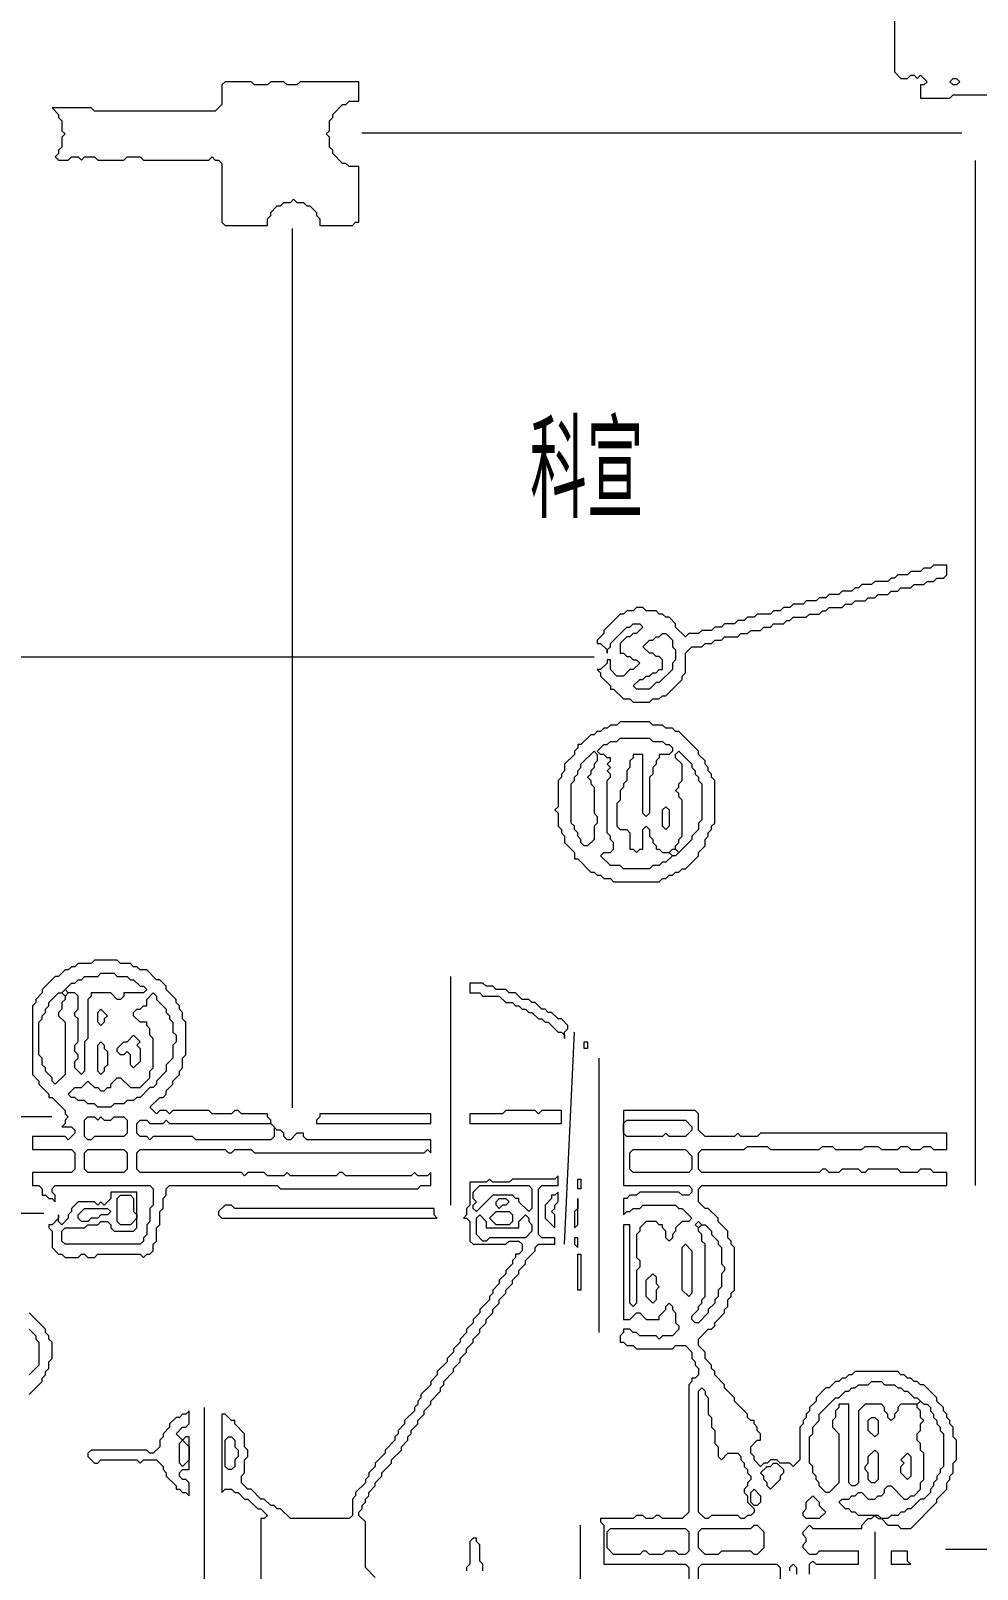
# Model space of a CAD drawing. Header units: millimetres. Extents: x 4 to 412, y 3 to 290.
# Drawn here: x 274.59 to 299.97, y 185.09 to 226.35 of the extents above; entities that cross this region are included whole.
import ezdxf

# ---------------------------------------------------------------- set-up
doc = ezdxf.new("R2010")
doc.units = ezdxf.units.MM
for name, color, linetype, lineweight in [('OCR_TEXT', 6, 'CONTINUOUS', 0), ('TRACE_CURVE', 6, 'CONTINUOUS', 0), ('TRACE_STRAIGHT', 5, 'CONTINUOUS', 0), ('TRACE_TEXT_SYMBOL', 6, 'CONTINUOUS', 0)]:
    doc.layers.add(name, color=color, linetype=linetype, lineweight=lineweight)
doc.styles.add('wqy-unicode', font='wqy-unicode')

msp = doc.modelspace()

# ---------------------------------------------------------------- linework, layer by layer
at = {"layer": 'TRACE_CURVE', "color": 6}
for points in [[(290.484, 197.393), (290.484, 195.378), (292.236, 195.378), (292.323, 195.291), (292.323, 195.203), (292.236, 195.116), (292.06, 195.116), (291.973, 195.203), (290.922, 195.203), (290.834, 195.116), (290.659, 195.116), (290.572, 195.028), (290.484, 195.028), (290.484, 194.59), (290.572, 194.678), (290.659, 194.678), (290.747, 194.765), (290.922, 194.765), (291.009, 194.853), (291.885, 194.853), (291.973, 194.765), (292.06, 194.765), (292.323, 194.503), (292.236, 194.415), (292.06, 194.415), (291.885, 194.24), (291.885, 194.152), (291.798, 194.065), (291.798, 193.977), (291.71, 193.89), (291.622, 193.977), (291.622, 194.152), (291.535, 194.24), (291.535, 194.327), (291.447, 194.327), (291.36, 194.415), (291.097, 194.415), (290.922, 194.24), (290.922, 194.152), (290.834, 194.065), (290.834, 193.452), (290.922, 193.364), (290.922, 193.189), (290.834, 193.101), (290.834, 192.226), (290.747, 192.138), (290.659, 192.226), (290.659, 194.327), (290.484, 194.327), (290.484, 191.788), (290.659, 191.788), (290.834, 191.963), (290.922, 191.963), (291.097, 191.788), (291.447, 191.788), (291.447, 191.875), (291.622, 192.05), (291.622, 192.138), (291.71, 192.226), (291.798, 192.138), (291.798, 192.05), (291.885, 191.963), (291.885, 191.7), (291.973, 191.613)], [(294.425, 196.342), (295.738, 196.342), (295.826, 196.429), (296.089, 196.429), (296.176, 196.342), (296.877, 196.342), (296.965, 196.429), (297.315, 196.429), (297.402, 196.342), (297.84, 196.342), (297.928, 196.429), (298.103, 196.429), (298.191, 196.342), (298.453, 196.342), (298.541, 196.429), (298.716, 196.429), (298.804, 196.342), (299.154, 196.342), (299.154, 196.779), (294.162, 196.779), (294.075, 196.692), (293.637, 196.692), (293.549, 196.779), (293.462, 196.692), (292.673, 196.692), (292.498, 196.867), (292.498, 197.305), (292.411, 197.393), (290.484, 197.393)], [(293.899, 189.073), (293.812, 189.161), (293.812, 189.248), (293.462, 189.598), (293.462, 189.686), (293.199, 189.949), (293.199, 190.036), (292.936, 190.299), (292.936, 190.387), (292.849, 190.474), (292.849, 190.562), (292.673, 190.737), (292.673, 190.912), (292.498, 191.087), (292.498, 191.262), (292.761, 191.525), (292.849, 191.525), (292.936, 191.613), (292.936, 191.7), (293.199, 191.963), (293.199, 192.05), (293.286, 192.138), (293.286, 192.313), (293.374, 192.401), (293.374, 192.488), (293.462, 192.576), (293.462, 193.714), (293.374, 193.802), (293.374, 193.89), (293.286, 193.977), (293.286, 194.152), (293.024, 194.415), (293.024, 194.503), (292.761, 194.765), (292.673, 194.765), (292.498, 194.94), (292.498, 195.291), (292.586, 195.378), (299.154, 195.378), (299.154, 195.729), (298.804, 195.729), (298.716, 195.816), (298.453, 195.816), (298.366, 195.729), (297.928, 195.729), (297.84, 195.816), (297.052, 195.816), (296.965, 195.729), (296.877, 195.729), (296.789, 195.816), (296.351, 195.816), (296.264, 195.729), (296.001, 195.729), (295.914, 195.816), (295.826, 195.816), (295.738, 195.729), (292.586, 195.729), (292.498, 195.816), (292.498, 196.254), (292.586, 196.342), (293.724, 196.342), (293.812, 196.429), (294.337, 196.429), (294.425, 196.342)], [(288.733, 195.641), (288.645, 195.553), (287.506, 195.553), (287.419, 195.466), (286.981, 195.466), (286.893, 195.553), (286.806, 195.466), (286.368, 195.466), (286.368, 194.853), (286.28, 194.765), (286.28, 194.59), (286.193, 194.503), (286.28, 194.503), (286.368, 194.415), (286.368, 193.89), (286.456, 193.802), (287.331, 193.802), (287.419, 193.89), (287.682, 193.89), (287.769, 193.802), (287.769, 193.627), (287.682, 193.539), (287.594, 193.539), (287.594, 193.452), (287.506, 193.364), (287.506, 193.277), (287.331, 193.101), (287.331, 193.014), (287.156, 192.839), (287.156, 192.751), (286.981, 192.576), (286.981, 192.488), (286.893, 192.401), (286.893, 192.313), (286.631, 192.05), (286.631, 191.963), (286.456, 191.788), (286.456, 191.7), (286.28, 191.525), (286.28, 191.437), (286.105, 191.262), (286.105, 191.175), (285.93, 191), (285.93, 190.912), (285.755, 190.737), (285.755, 190.649), (285.492, 190.387), (285.492, 190.299), (285.317, 190.124), (285.317, 190.036), (285.054, 189.774), (285.054, 189.686), (284.967, 189.598), (284.967, 189.511), (284.879, 189.423), (284.879, 189.336), (284.617, 189.073), (284.617, 188.985), (284.441, 188.81), (284.441, 188.723), (284.354, 188.635), (284.354, 188.548), (284.091, 188.285), (284.091, 188.197)], [(284.967, 188.985), (284.967, 189.073), (285.142, 189.248), (285.142, 189.336), (285.317, 189.511), (285.317, 189.598), (285.58, 189.861), (285.58, 189.949), (285.667, 190.036), (285.667, 190.124), (285.93, 190.387), (285.93, 190.474), (286.105, 190.649), (286.105, 190.737), (286.28, 190.912), (286.28, 191), (286.456, 191.175), (286.456, 191.262), (286.631, 191.437), (286.631, 191.525), (286.806, 191.7), (286.806, 191.788), (286.981, 191.963), (286.981, 192.05), (287.156, 192.226), (287.156, 192.313), (287.331, 192.488), (287.331, 192.576), (287.506, 192.751), (287.506, 192.839), (287.682, 193.014), (287.682, 193.101), (287.857, 193.277), (287.857, 193.364), (288.12, 193.627), (288.12, 193.714), (288.207, 193.802), (288.645, 193.802), (288.645, 193.977), (288.295, 193.977), (288.207, 194.065), (288.207, 195.291), (288.295, 195.378), (288.733, 195.378), (288.733, 195.641)], [(291.973, 191.613), (291.973, 191.525), (291.798, 191.35), (291.535, 191.35), (291.447, 191.262), (291.36, 191.35), (290.922, 191.35), (290.834, 191.437), (290.747, 191.437), (290.659, 191.525), (290.484, 191.525), (290.484, 191.437), (290.396, 191.35), (290.396, 191.175), (290.484, 191.175), (290.572, 191.087), (290.747, 191.087), (290.834, 191), (291.798, 191), (291.885, 191.087), (292.148, 191.087), (292.323, 190.912), (292.323, 190.737), (292.411, 190.649), (292.411, 190.562), (292.498, 190.474), (292.498, 190.299), (292.411, 190.211), (292.323, 190.211), (292.323, 190.124), (292.236, 190.036), (292.236, 186.621), (292.06, 186.446), (291.535, 186.446), (291.447, 186.533), (291.36, 186.533), (291.272, 186.446), (291.097, 186.446), (291.009, 186.533), (290.834, 186.533), (290.747, 186.446), (289.871, 186.446), (289.871, 186.358), (289.959, 186.271), (289.959, 185.22), (292.148, 185.22), (292.236, 185.132), (292.236, 184.782)], [(299.241, 187.497), (299.241, 187.584), (299.329, 187.672), (299.329, 187.934), (299.417, 188.022), (299.417, 188.548), (299.329, 188.635), (299.329, 188.898), (299.241, 188.985), (299.241, 189.073), (299.154, 189.161), (299.154, 189.248), (299.066, 189.336), (299.066, 189.423), (298.891, 189.598), (298.891, 189.686), (298.541, 190.036), (298.453, 190.036), (298.366, 190.124), (298.278, 190.124), (298.191, 190.211), (298.103, 190.211), (298.015, 190.299), (297.928, 190.299), (297.84, 190.387), (296.702, 190.387), (296.614, 190.299), (296.527, 190.299), (296.439, 190.211), (296.351, 190.211), (296.264, 190.124), (296.176, 190.124), (296.001, 189.949), (295.914, 189.949), (295.651, 189.686), (295.651, 189.598), (295.476, 189.423), (295.476, 189.336), (295.388, 189.248), (295.388, 189.161), (295.301, 189.073), (295.301, 188.985), (295.213, 188.898), (295.213, 188.022), (295.038, 187.847), (294.95, 187.934), (294.688, 187.934), (294.6, 188.022), (294.425, 188.022), (294.337, 187.934), (294.25, 187.934), (294.162, 187.847), (293.987, 188.022), (293.987, 188.11), (293.899, 188.197), (293.899, 188.372), (294.075, 188.548), (294.162, 188.548), (294.162, 188.723), (294.075, 188.81), (294.075, 188.898), (293.987, 188.985), (293.987, 189.073), (293.899, 189.073)], [(298.366, 189.511), (298.453, 189.598), (298.541, 189.511), (298.628, 189.511), (298.716, 189.423), (298.716, 189.336), (298.804, 189.248), (298.804, 189.161), (298.891, 189.073), (298.891, 188.985), (298.979, 188.898), (298.979, 188.81), (299.066, 188.723), (299.066, 187.847), (298.979, 187.759), (298.979, 187.672), (298.891, 187.584), (298.891, 187.497), (298.804, 187.409), (298.804, 187.321), (298.716, 187.234), (298.716, 187.146), (298.541, 186.971), (298.453, 186.971), (298.191, 186.708), (298.103, 186.708), (298.015, 186.621), (297.928, 186.621), (297.84, 186.533), (297.665, 186.533), (297.578, 186.446), (297.402, 186.446), (297.315, 186.533), (296.789, 186.533), (296.702, 186.621), (296.614, 186.621), (296.527, 186.708), (296.439, 186.708), (296.264, 186.884), (296.351, 186.971), (296.527, 186.971), (296.614, 187.059), (296.702, 187.059), (296.789, 187.146), (296.877, 187.146), (297.052, 186.971), (297.227, 186.971), (297.315, 187.059), (297.402, 187.059), (297.49, 187.146), (297.49, 187.234), (297.578, 187.321), (297.665, 187.321), (298.015, 186.971), (298.103, 186.971), (298.191, 187.059), (298.278, 187.059), (298.453, 187.234), (298.453, 187.409), (298.541, 187.497), (298.541, 188.197), (298.453, 188.285), (298.453, 188.46), (298.366, 188.548)], [(298.366, 188.548), (298.366, 188.723), (298.453, 188.81), (298.453, 188.985), (298.541, 189.073), (298.453, 189.161), (298.453, 189.336), (298.366, 189.423), (298.366, 189.511)], [(284.091, 188.197), (283.828, 187.934), (283.828, 187.847), (283.653, 187.672), (283.653, 187.584), (283.566, 187.497), (283.566, 187.409), (283.303, 187.146), (283.303, 187.059), (283.215, 186.971), (283.215, 186.533), (283.128, 186.446), (281.551, 186.446), (281.289, 186.708), (281.201, 186.708), (281.114, 186.796), (281.026, 186.796), (280.851, 186.971), (280.763, 186.971), (280.501, 187.234), (280.413, 187.234), (280.238, 187.409), (280.238, 187.584), (280.325, 187.672), (280.325, 188.022), (280.413, 188.11), (280.413, 188.285), (280.325, 188.372), (280.325, 188.723), (280.063, 188.985), (280.063, 189.073), (279.975, 189.073), (279.8, 189.248), (279.712, 189.248), (279.712, 187.146), (279.8, 187.234), (279.975, 187.234), (280.063, 187.146), (280.15, 187.146), (280.325, 186.971), (280.413, 186.971), (280.676, 186.708), (280.763, 186.708), (280.938, 186.533), (280.851, 186.446), (280.763, 186.446), (280.763, 177.426)], [(283.828, 184.869), (283.566, 185.132), (283.566, 186.358), (283.39, 186.533), (283.39, 186.621), (283.478, 186.708), (283.478, 186.796), (283.566, 186.884), (283.566, 186.971), (283.653, 187.059), (283.653, 187.146), (283.828, 187.321), (283.828, 187.409), (284.004, 187.584), (284.004, 187.672), (284.266, 187.934), (284.266, 188.022), (284.529, 188.285), (284.529, 188.372), (284.704, 188.548), (284.704, 188.635), (284.792, 188.723), (284.792, 188.81), (284.967, 188.985)], [(295.476, 184.957), (295.476, 185.22), (295.563, 185.307), (295.651, 185.22), (296.789, 185.22), (296.789, 185.57), (295.738, 185.57), (295.651, 185.482), (295.476, 185.482), (295.301, 185.658), (295.301, 185.745), (295.388, 185.833), (295.388, 185.92), (295.301, 186.008), (295.301, 186.095), (295.476, 186.271), (295.563, 186.183), (296.877, 186.183), (296.877, 186.271), (297.052, 186.446), (297.14, 186.446), (297.227, 186.533), (297.315, 186.446), (297.402, 186.446), (297.578, 186.271), (297.84, 186.271), (297.928, 186.183), (298.191, 186.183), (298.891, 186.884), (298.891, 186.971), (299.154, 187.234), (299.154, 187.409), (299.241, 187.497)], [(286.718, 185.045), (286.718, 185.22), (286.631, 185.307), (286.631, 185.745), (286.543, 185.833), (286.543, 185.92), (286.456, 185.92), (286.368, 185.833), (286.368, 185.22), (286.28, 185.132), (286.28, 185.045)], [(292.498, 184.782), (292.498, 185.132), (292.586, 185.22), (294.6, 185.22), (294.688, 185.132), (294.688, 184.694)], [(294.95, 185.045), (294.95, 185.132), (295.038, 185.22), (295.125, 185.132), (295.125, 184.957)]]:
    msp.add_lwpolyline(points, dxfattribs=at)
for points in [[(290.484, 197.042), (290.572, 197.13), (292.148, 197.13), (292.323, 196.955), (292.323, 196.867), (292.148, 196.692), (291.71, 196.692), (291.622, 196.779), (291.535, 196.692), (290.572, 196.692), (290.484, 196.779)], [(290.659, 196.254), (290.747, 196.342), (292.148, 196.342), (292.323, 196.166), (292.323, 195.816), (292.236, 195.729), (290.747, 195.729), (290.659, 195.816)], [(286.631, 195.378), (287.944, 195.378), (288.032, 195.291), (288.032, 194.765), (287.944, 194.678), (287.682, 194.94), (287.682, 195.028), (287.594, 195.028), (287.506, 195.116), (286.981, 195.116), (286.543, 194.678), (286.456, 194.765), (286.456, 194.853), (286.543, 194.94), (286.456, 195.028), (286.456, 195.203)], [(287.069, 194.94), (287.156, 195.028), (287.331, 195.028), (287.419, 194.94), (287.331, 194.853), (287.244, 194.853), (287.156, 194.765), (287.069, 194.853)], [(286.543, 194.503), (286.631, 194.59), (286.806, 194.415), (286.806, 194.24), (287.682, 194.24), (287.682, 194.415), (287.857, 194.59), (287.944, 194.503), (287.944, 194.415), (288.032, 194.327), (288.032, 194.152), (287.857, 193.977), (286.893, 193.977), (286.806, 193.89), (286.718, 193.89), (286.543, 194.065)], [(287.069, 194.678), (287.419, 194.678), (287.506, 194.59), (287.506, 194.415), (287.419, 194.327), (287.069, 194.327), (286.893, 194.503)], [(292.498, 194.24), (292.586, 194.327), (292.673, 194.327), (292.849, 194.152), (292.849, 194.065), (293.024, 193.89), (293.024, 193.802), (293.111, 193.714), (293.111, 193.277), (293.199, 193.189), (293.199, 193.101), (293.111, 193.014), (293.111, 192.664), (293.024, 192.576), (293.024, 192.401), (292.936, 192.313), (292.936, 192.226), (292.761, 192.05), (292.761, 191.963), (292.498, 191.7), (292.411, 191.7), (292.323, 191.788), (292.323, 191.875), (292.498, 192.05), (292.498, 192.138), (292.586, 192.226), (292.586, 192.313), (292.673, 192.401), (292.673, 193.802), (292.586, 193.89), (292.586, 194.065), (292.498, 194.152)], [(292.411, 194.327), (292.498, 194.415), (292.586, 194.327), (292.498, 194.24)], [(292.06, 193.714), (292.148, 193.802), (292.323, 193.627), (292.323, 192.488), (292.236, 192.401), (292.06, 192.576)], [(291.272, 193.014), (291.36, 192.926), (291.36, 192.751), (291.447, 192.664), (291.36, 192.576), (291.36, 192.313), (291.272, 192.226), (291.097, 192.401), (291.097, 192.839)], [(292.498, 189.861), (292.586, 189.949), (292.673, 189.861), (292.673, 189.774), (292.761, 189.686), (292.761, 189.248), (292.849, 189.161), (292.849, 188.898), (292.936, 188.81), (292.936, 188.46), (293.024, 188.372), (293.024, 188.11), (293.111, 188.022), (293.286, 188.197), (293.549, 188.197), (293.637, 188.11), (293.637, 188.022), (293.724, 187.934), (293.724, 187.847), (293.812, 187.759), (293.812, 187.672), (293.899, 187.584), (293.899, 187.497), (293.812, 187.409), (293.812, 187.321), (293.724, 187.234), (293.724, 187.146), (293.812, 187.059), (293.812, 186.884), (293.987, 186.708), (293.987, 186.621), (293.899, 186.533), (293.812, 186.533), (293.724, 186.446), (293.637, 186.446), (293.549, 186.533), (292.849, 186.533), (292.761, 186.446), (292.673, 186.446), (292.498, 186.621)], [(297.052, 190.036), (297.14, 190.124), (297.402, 190.124), (297.49, 190.036), (297.753, 190.036), (297.84, 189.949), (297.928, 189.949), (298.015, 189.861), (298.103, 189.861), (298.278, 189.686), (298.366, 189.686), (298.453, 189.598), (298.366, 189.511), (297.928, 189.511), (297.84, 189.423), (297.84, 189.336), (297.753, 189.248), (297.753, 189.161), (297.665, 189.073), (297.578, 189.161), (297.578, 189.248), (297.49, 189.336), (297.49, 189.423), (297.402, 189.511), (296.965, 189.511), (296.789, 189.336), (296.789, 187.409), (296.702, 187.321), (296.614, 187.321), (296.527, 187.409), (296.527, 189.511), (296.264, 189.511), (296.264, 189.423), (296.176, 189.336), (296.176, 189.161), (296.089, 189.073), (296.089, 188.898), (296.264, 188.723), (296.264, 187.409), (296.001, 187.146), (295.914, 187.146), (295.738, 187.321), (295.738, 187.409), (295.651, 187.497), (295.651, 187.584), (295.563, 187.672), (295.563, 187.847), (295.476, 187.934), (295.476, 188.635), (295.563, 188.723), (295.563, 188.898), (295.738, 189.073), (295.738, 189.248), (296.176, 189.686), (296.264, 189.686), (296.439, 189.861), (296.527, 189.861), (296.614, 189.949), (296.702, 189.949), (296.789, 190.036)], [(297.052, 189.073), (297.14, 189.161), (297.227, 189.161), (297.315, 189.073), (297.315, 188.723), (297.227, 188.635), (297.052, 188.81)], [(279.8, 188.548), (279.888, 188.635), (279.975, 188.635), (280.063, 188.548), (280.063, 188.372), (280.15, 188.285), (280.15, 188.11), (280.063, 188.022), (280.063, 187.847), (279.975, 187.759), (279.888, 187.759), (279.8, 187.847)], [(297.227, 188.285), (297.315, 188.197), (297.315, 187.497), (297.227, 187.409), (297.14, 187.409), (297.052, 187.497), (297.052, 187.672), (296.965, 187.759), (296.965, 187.847), (297.052, 187.934), (297.052, 188.11)], [(298.103, 188.197), (298.191, 188.11), (298.191, 187.584), (298.103, 187.497), (297.928, 187.672), (297.928, 187.847), (298.015, 187.934), (297.928, 188.022)], [(294.425, 187.847), (294.512, 187.934), (294.6, 187.934), (294.775, 187.759), (294.775, 187.672), (294.688, 187.584), (294.688, 187.497), (294.425, 187.234), (294.337, 187.321), (294.337, 187.409), (294.25, 187.497), (294.25, 187.584), (294.162, 187.672), (294.337, 187.847)], [(293.899, 187.146), (293.987, 187.234), (294.162, 187.059), (294.162, 186.884), (294.075, 186.796), (293.987, 186.796), (293.899, 186.884)], [(295.563, 187.059), (295.738, 186.884), (295.738, 186.796), (295.914, 186.621), (295.738, 186.446), (295.388, 186.446), (295.301, 186.533), (295.301, 186.621), (295.388, 186.708), (295.388, 186.884)], [(290.046, 186.095), (290.134, 186.183), (292.148, 186.183), (292.236, 186.095), (292.236, 185.57), (292.148, 185.482), (291.973, 185.482), (291.885, 185.57), (291.622, 185.57), (291.535, 185.482), (291.185, 185.482), (291.097, 185.57), (291.009, 185.57), (290.922, 185.482), (290.221, 185.482), (290.046, 185.658)], [(293.899, 186.183), (293.987, 186.271), (294.075, 186.271), (294.25, 186.095), (294.25, 185.658), (294.075, 185.482), (293.987, 185.482), (293.899, 185.57), (293.111, 185.57), (293.024, 185.482), (292.673, 185.482), (292.498, 185.658), (292.498, 186.095), (292.586, 186.183)]]:
    msp.add_lwpolyline(points, close=True, dxfattribs=at)
at = {"layer": 'TRACE_STRAIGHT', "color": 5}
for p, q in [((283.471, 223.611), (299.559, 223.611)), ((299.917, 222.864), (299.917, 195.378)), ((281.598, 221.044), (281.598, 197.463)), ((273.396, 209.554), (289.696, 209.554)), ((285.843, 200.983), (285.843, 194.853)), ((288.908, 193.802), (289.17, 199.494)), ((289.827, 198.794), (289.827, 191.437)), ((264.648, 197.228), (275.157, 197.228)), ((256.756, 194.641), (274.94, 194.641)), ((279.236, 189.423), (279.236, 168.017)), ((289.324, 186.271), (289.324, 177.776)), ((297.227, 186.095), (297.227, 181.104)), ((299.12, 185.625), (314.227, 185.625))]:
    msp.add_line(p, q, dxfattribs=at)
at = {"layer": 'TRACE_TEXT_SYMBOL', "color": 6}
for points in [[(297.753, 227.343), (297.753, 225.241), (297.928, 225.066), (298.103, 225.066), (298.191, 225.154), (298.278, 225.154), (298.366, 225.066), (298.453, 225.154), (298.628, 224.978), (298.541, 224.891), (298.453, 224.891), (298.453, 224.541), (299.241, 224.541), (299.329, 224.628), (300.555, 224.628)], [(279.8, 224.978), (279.712, 224.891), (279.712, 224.365), (279.537, 224.19), (276.297, 224.19), (276.209, 224.278), (275.159, 224.278), (275.334, 224.103), (275.334, 224.015), (275.421, 223.928), (275.421, 223.665), (275.509, 223.577), (275.421, 223.49), (275.421, 223.227), (275.334, 223.139), (275.334, 223.052), (275.246, 222.964), (275.334, 222.877), (275.596, 222.877), (275.684, 222.964), (275.859, 222.964), (275.947, 222.877), (276.034, 222.964), (276.297, 222.964), (276.385, 222.877), (277.085, 222.877), (277.173, 222.964), (277.523, 222.964), (277.611, 222.877), (279.362, 222.877), (279.45, 222.964), (279.537, 222.877), (279.625, 222.877), (279.712, 222.789), (279.712, 221.213), (279.8, 221.125), (280.938, 221.125), (280.938, 221.3), (281.026, 221.388), (281.026, 221.475), (281.201, 221.651), (281.289, 221.651), (281.376, 221.738), (281.551, 221.738), (281.639, 221.826), (281.727, 221.738), (281.902, 221.738), (281.989, 221.651), (282.077, 221.651), (282.252, 221.475), (282.252, 221.388), (282.34, 221.3), (282.34, 221.125), (283.215, 221.125), (283.303, 221.213), (283.39, 221.213), (283.39, 222.701), (283.128, 222.701), (283.04, 222.789), (282.953, 222.789), (282.69, 223.052), (282.69, 223.139), (282.602, 223.227), (282.602, 223.49)], [(282.602, 223.49), (282.515, 223.577), (282.602, 223.665), (282.602, 223.928), (282.69, 224.015), (282.69, 224.103), (282.953, 224.365), (283.04, 224.365), (283.128, 224.453), (283.39, 224.453), (283.39, 224.978), (281.814, 224.978), (281.727, 224.891), (281.464, 224.891), (281.376, 224.978), (281.026, 224.978), (280.938, 224.891), (280.588, 224.891), (280.501, 224.978), (279.8, 224.978)], [(298.804, 212.017), (298.716, 211.93), (298.541, 211.93), (298.453, 211.842), (298.191, 211.842), (298.103, 211.755), (297.84, 211.755), (297.753, 211.667), (297.665, 211.667), (297.578, 211.58), (297.227, 211.58), (297.14, 211.492), (296.877, 211.492), (296.789, 211.404), (296.702, 211.404), (296.614, 211.317), (296.351, 211.317), (296.264, 211.229), (296.001, 211.229), (295.914, 211.142), (295.738, 211.142), (295.651, 211.054), (295.388, 211.054), (295.301, 210.967), (295.038, 210.967), (294.95, 210.879), (294.775, 210.879), (294.688, 210.791), (294.512, 210.791), (294.425, 210.704), (294.075, 210.704), (293.987, 210.616), (293.812, 210.616), (293.724, 210.529), (293.549, 210.529), (293.462, 210.441), (293.199, 210.441), (293.111, 210.354), (292.936, 210.354), (292.849, 210.266), (292.586, 210.266), (292.498, 210.178), (292.236, 210.178), (292.148, 210.091), (291.885, 210.354), (291.885, 210.441), (291.71, 210.616), (291.622, 210.616), (291.535, 210.704), (291.447, 210.704), (291.36, 210.791), (291.097, 210.791), (291.009, 210.879), (290.834, 210.879), (290.747, 210.791), (290.572, 210.791), (290.484, 210.704), (290.396, 210.704), (289.959, 210.266), (289.959, 210.178), (289.783, 210.003), (289.783, 209.916), (289.871, 209.916), (290.046, 209.74)], [(294.512, 210.441), (294.775, 210.441), (294.863, 210.529), (294.95, 210.529), (295.038, 210.616), (295.388, 210.616), (295.476, 210.704), (295.738, 210.704), (295.826, 210.791), (295.914, 210.791), (296.001, 210.879), (296.351, 210.879), (296.439, 210.967), (296.614, 210.967), (296.702, 211.054), (296.965, 211.054), (297.052, 211.142), (297.227, 211.142), (297.315, 211.229), (297.578, 211.229), (297.665, 211.317), (297.84, 211.317), (297.928, 211.404), (298.191, 211.404), (298.278, 211.492), (298.541, 211.492), (298.628, 211.58), (298.804, 211.58), (298.891, 211.667), (299.066, 211.667), (299.154, 211.755), (299.154, 212.017), (298.804, 212.017)], [(290.046, 209.74), (290.046, 209.653), (290.046, 209.74), (290.134, 209.828), (290.134, 209.916), (290.572, 210.354), (290.659, 210.354), (290.747, 210.441), (290.922, 210.441), (291.009, 210.354), (290.834, 210.178), (290.747, 210.178), (290.659, 210.091), (290.572, 210.091), (290.396, 209.916), (290.396, 209.653), (290.484, 209.653), (290.572, 209.565), (290.659, 209.565), (290.747, 209.478), (290.834, 209.478), (290.922, 209.39), (290.747, 209.215), (290.659, 209.215), (290.484, 209.04), (290.309, 209.04), (290.134, 209.215), (290.134, 209.478), (290.046, 209.478), (290.046, 209.39), (289.871, 209.215), (289.783, 209.215), (289.871, 209.127), (289.871, 209.04), (290.134, 208.777), (290.134, 208.69), (290.221, 208.69), (290.484, 208.427), (290.659, 208.427), (290.747, 208.339), (291.185, 208.339), (291.272, 208.427), (291.447, 208.427), (291.535, 208.514), (291.622, 208.514), (292.06, 208.952), (292.06, 209.04), (292.148, 209.127), (292.148, 209.653), (292.323, 209.828), (292.586, 209.828), (292.673, 209.916), (292.849, 209.916), (292.936, 210.003), (293.111, 210.003), (293.199, 210.091), (293.549, 210.091), (293.637, 210.178), (293.812, 210.178), (293.899, 210.266), (294.162, 210.266), (294.25, 210.354), (294.425, 210.354), (294.512, 210.441)], [(290.396, 207.814), (290.309, 207.726), (290.134, 207.726), (290.046, 207.639), (289.959, 207.639), (289.871, 207.551), (289.783, 207.551), (289.696, 207.464), (289.608, 207.464), (289.346, 207.201), (289.258, 207.201), (289.258, 207.113), (289.17, 207.026), (289.17, 206.938), (288.908, 206.675), (288.908, 206.5), (288.82, 206.413), (288.82, 206.325), (288.733, 206.238), (288.733, 205.537), (288.645, 205.449), (288.733, 205.362), (288.733, 205.011), (288.82, 204.924), (288.82, 204.836), (288.908, 204.749), (288.908, 204.574), (289.17, 204.311), (289.17, 204.136), (289.258, 204.136), (289.608, 203.785), (289.696, 203.785), (289.783, 203.698), (289.871, 203.698), (289.959, 203.61), (290.134, 203.61), (290.221, 203.523), (291.447, 203.523), (291.535, 203.61), (291.622, 203.61), (291.71, 203.698), (291.798, 203.698), (291.885, 203.785), (291.973, 203.785), (292.06, 203.873), (292.148, 203.873), (292.498, 204.223), (292.498, 204.311), (292.673, 204.486), (292.673, 204.661), (292.761, 204.749), (292.761, 204.836), (292.849, 204.924), (292.849, 205.011), (292.936, 205.099), (292.936, 206.238), (292.849, 206.325), (292.849, 206.413), (292.761, 206.5), (292.761, 206.588), (292.673, 206.675), (292.673, 206.763), (292.498, 206.938), (292.498, 207.026)], [(292.498, 207.026), (291.973, 207.551), (291.885, 207.551), (291.798, 207.639), (291.622, 207.639), (291.535, 207.726), (291.272, 207.726), (291.185, 207.814), (290.396, 207.814)], [(290.134, 204.311), (290.221, 204.398), (290.221, 204.574), (290.134, 204.661), (290.134, 204.749), (290.046, 204.836), (290.046, 206.238), (290.134, 206.325), (290.134, 206.413), (290.046, 206.5), (290.134, 206.588), (290.046, 206.675), (290.134, 206.763), (290.134, 206.851), (290.046, 206.851), (289.959, 206.938), (289.871, 206.938), (289.783, 207.026), (289.959, 207.201), (290.046, 207.201), (290.134, 207.288), (290.309, 207.288)], [(290.309, 207.288), (290.396, 207.376), (291.185, 207.376), (291.272, 207.288), (291.535, 207.288), (291.622, 207.201), (291.71, 207.201), (291.798, 207.113), (291.798, 207.026), (291.71, 206.938), (291.447, 206.938), (291.447, 206.851), (291.36, 206.763), (291.36, 206.675), (291.272, 206.588), (291.272, 206.413), (291.185, 206.325), (291.185, 205.362), (291.097, 205.274), (291.009, 205.362), (291.009, 206.938), (290.747, 206.938), (290.747, 206.851), (290.659, 206.763), (290.659, 206.588), (290.572, 206.5), (290.572, 206.238), (290.484, 206.15), (290.484, 206.062), (290.396, 205.975), (290.396, 205.712), (290.309, 205.624), (290.309, 205.011), (290.396, 204.924), (290.572, 204.924), (290.659, 204.836), (290.659, 204.398), (290.747, 204.398), (290.834, 204.311), (290.922, 204.398), (291.009, 204.398), (291.009, 204.924), (291.097, 205.011), (291.185, 204.924), (291.185, 204.749), (291.272, 204.661), (291.272, 204.574), (291.36, 204.486), (291.36, 204.398), (291.447, 204.398), (291.535, 204.311), (291.71, 204.311), (291.798, 204.223), (291.622, 204.048), (291.535, 204.048), (291.447, 203.961), (291.272, 203.961), (291.185, 203.873), (290.484, 203.873), (290.396, 203.961), (290.134, 203.961), (289.871, 204.223), (289.959, 204.311), (290.134, 204.311)], [(276.297, 201.421), (276.209, 201.333), (275.859, 201.333), (275.772, 201.246), (275.684, 201.246), (275.596, 201.158), (275.509, 201.158), (275.334, 200.983), (275.246, 200.983), (274.896, 200.633), (274.896, 200.545), (274.721, 200.37), (274.721, 200.282), (274.633, 200.195), (274.633, 198.356), (274.808, 198.181), (274.808, 198.093), (275.071, 197.83), (275.071, 197.743), (275.159, 197.743), (275.509, 197.393), (275.509, 197.305), (275.596, 197.217), (275.509, 197.13), (275.509, 197.042), (275.421, 196.955), (275.684, 196.955), (275.772, 196.867), (275.772, 196.779), (275.596, 196.604), (275.509, 196.692), (274.633, 196.692), (274.633, 196.342), (275.684, 196.342), (275.772, 196.254), (275.772, 195.816), (275.684, 195.729), (274.633, 195.729), (274.633, 195.378), (274.808, 195.378), (274.896, 195.291), (274.896, 195.116), (274.983, 195.116), (275.071, 195.028), (275.159, 195.028), (275.246, 194.94), (275.246, 195.116), (275.159, 195.203), (275.159, 195.291), (275.246, 195.378), (277.786, 195.378), (277.873, 195.291), (277.873, 194.853), (277.786, 194.765), (277.786, 194.415), (277.698, 194.327), (277.698, 194.065), (277.611, 193.977), (277.611, 193.89), (277.523, 193.802), (275.509, 193.802), (275.421, 193.89), (275.421, 194.152), (275.509, 194.24)], [(278.661, 198.531), (278.661, 198.794), (278.749, 198.881), (278.749, 199.757), (278.661, 199.845), (278.661, 200.02), (278.574, 200.107), (278.574, 200.195), (278.486, 200.282), (278.486, 200.37), (278.224, 200.633), (278.224, 200.72), (278.048, 200.895), (277.961, 200.895), (277.698, 201.158), (277.523, 201.158), (277.435, 201.246), (277.348, 201.246), (277.26, 201.333), (276.998, 201.333), (276.91, 201.421), (276.297, 201.421)], [(284.967, 195.641), (284.879, 195.729), (284.792, 195.641), (283.04, 195.641), (282.953, 195.729), (282.865, 195.729), (282.777, 195.641), (281.551, 195.641), (281.464, 195.729), (281.376, 195.641), (280.938, 195.641), (280.851, 195.729), (280.413, 195.729), (280.325, 195.641), (280.238, 195.729), (277.523, 195.729), (277.435, 195.816), (277.435, 196.254), (277.523, 196.342), (279.8, 196.342), (279.888, 196.254), (279.975, 196.254), (280.063, 196.342), (280.501, 196.342), (280.588, 196.254), (285.142, 196.254), (285.23, 196.342), (285.317, 196.254), (285.317, 196.604), (281.989, 196.604), (281.902, 196.692), (281.902, 196.779), (281.727, 196.779), (281.551, 196.604), (281.464, 196.604), (281.376, 196.692), (281.376, 196.779), (281.289, 196.867), (281.201, 196.867), (281.026, 197.042), (281.026, 197.13), (280.938, 197.217), (280.938, 197.305), (280.238, 197.305), (280.15, 197.393), (280.063, 197.393), (279.975, 197.305), (279.45, 197.305), (279.362, 197.393), (278.399, 197.393), (278.311, 197.305), (278.224, 197.393), (278.048, 197.393), (277.961, 197.305), (277.786, 197.48), (278.048, 197.743), (278.136, 197.743), (278.224, 197.83), (278.224, 197.918), (278.399, 198.093), (278.399, 198.181), (278.574, 198.356), (278.574, 198.443), (278.661, 198.531)], [(275.509, 194.24), (276.034, 194.24), (276.122, 194.327), (276.385, 194.327), (276.472, 194.415), (276.647, 194.415), (276.735, 194.327), (276.735, 194.24), (276.822, 194.152), (277.348, 194.152), (277.435, 194.24), (277.435, 195.203), (276.735, 195.203), (276.735, 195.028), (276.56, 194.853), (276.472, 194.94), (276.385, 194.853), (276.297, 194.94), (275.859, 194.94), (275.684, 194.765), (275.684, 194.678), (275.596, 194.59), (275.596, 194.503), (275.421, 194.327), (275.334, 194.415), (275.334, 194.59), (275.334, 194.503), (275.159, 194.327), (275.071, 194.327), (275.071, 194.24), (275.159, 194.152), (275.159, 193.714), (275.334, 193.539), (275.421, 193.539), (275.509, 193.452), (275.859, 193.452), (275.947, 193.539), (276.034, 193.539), (276.122, 193.452), (276.297, 193.452), (276.385, 193.539), (277.523, 193.539), (277.611, 193.452), (277.698, 193.539), (277.786, 193.539), (277.873, 193.627), (277.873, 193.802), (277.961, 193.89), (277.961, 194.24), (278.048, 194.327), (278.048, 194.678), (278.136, 194.765), (278.136, 195.028), (278.224, 195.116), (278.224, 195.291), (278.311, 195.378), (281.201, 195.378), (281.289, 195.291), (284.967, 195.291), (285.054, 195.378), (285.317, 195.378), (285.317, 195.729), (285.23, 195.641), (284.967, 195.641)], [(274.545, 189.774), (274.896, 190.124), (274.896, 190.211), (274.983, 190.299), (274.983, 190.387), (275.071, 190.474), (275.071, 190.649), (275.159, 190.737), (275.159, 191.175), (275.071, 191.262), (275.071, 191.35), (274.983, 191.437), (274.983, 191.525), (274.545, 191.963)], [(274.545, 191.525), (274.721, 191.35), (274.721, 191.262), (274.808, 191.175), (274.808, 190.562), (274.545, 190.299)]]:
    msp.add_lwpolyline(points, dxfattribs=at)
for points in [[(299.241, 224.978), (299.329, 225.066), (299.417, 225.066), (299.504, 224.978), (299.417, 224.891), (299.329, 224.891)], [(291.447, 210.091), (291.535, 210.178), (291.622, 210.178), (291.798, 210.003), (291.798, 209.828), (291.885, 209.74), (291.885, 209.478), (291.798, 209.39), (291.798, 209.215), (291.447, 208.865), (291.36, 208.865), (291.185, 208.69), (290.834, 208.69), (290.747, 208.777), (290.922, 208.952), (291.009, 208.952), (291.097, 209.04), (291.185, 209.04), (291.272, 209.127), (291.36, 209.127), (291.447, 209.215), (291.535, 209.215), (291.535, 209.478), (291.447, 209.565), (291.36, 209.565), (291.272, 209.653), (291.185, 209.653), (291.009, 209.828), (291.185, 210.003), (291.272, 210.003), (291.36, 210.091)], [(289.696, 207.026), (289.783, 206.938), (289.783, 206.763), (289.696, 206.675), (289.696, 206.588), (289.608, 206.5), (289.608, 206.413), (289.521, 206.325), (289.608, 206.238), (289.608, 206.15), (289.696, 206.062), (289.696, 205.362), (289.783, 205.274), (289.783, 205.099), (289.696, 205.011), (289.696, 204.661), (289.521, 204.486), (289.433, 204.486), (289.346, 204.574), (289.346, 204.661), (289.258, 204.749), (289.258, 204.836), (289.17, 204.924), (289.17, 205.011), (289.083, 205.099), (289.083, 206.15), (289.17, 206.238), (289.17, 206.325), (289.258, 206.413), (289.258, 206.5), (289.346, 206.588), (289.346, 206.675)], [(291.885, 206.938), (291.973, 207.026), (292.323, 206.675), (292.323, 206.588), (292.411, 206.5), (292.411, 206.413), (292.498, 206.325), (292.498, 206.238), (292.586, 206.15), (292.586, 205.187), (292.498, 205.099), (292.498, 204.924), (292.323, 204.749), (292.323, 204.661), (291.973, 204.311), (291.885, 204.398), (291.885, 204.486), (291.973, 204.574), (291.973, 204.661), (292.06, 204.749), (292.06, 205.712), (291.973, 205.8), (291.973, 205.887), (291.885, 205.975), (291.973, 206.062), (291.973, 206.15), (292.06, 206.238), (292.06, 206.675), (291.885, 206.851)], [(291.535, 205.449), (291.622, 205.537), (291.71, 205.449), (291.71, 205.011), (291.622, 204.924), (291.535, 205.011)], [(291.71, 204.311), (291.798, 204.398), (291.885, 204.398), (291.973, 204.311), (291.885, 204.223), (291.798, 204.223)], [(276.385, 200.983), (276.472, 201.071), (276.822, 201.071), (276.91, 200.983), (277.173, 200.983), (277.26, 200.895), (277.348, 200.895), (277.523, 200.72), (277.611, 200.72), (277.698, 200.633), (277.611, 200.545), (277.085, 200.545), (277.085, 200.458), (276.998, 200.37), (276.91, 200.37), (276.735, 200.545), (276.209, 200.545), (276.209, 200.458), (276.122, 200.37), (276.122, 199.319), (276.034, 199.232), (276.034, 198.443), (275.947, 198.356), (275.772, 198.531), (275.772, 198.706), (275.859, 198.794), (275.859, 198.881), (275.772, 198.969), (275.772, 199.144), (275.859, 199.232), (275.859, 199.845), (275.772, 199.932), (275.772, 200.02), (275.859, 200.107), (275.859, 200.458), (275.772, 200.545), (275.596, 200.545), (275.509, 200.633), (275.684, 200.808), (275.772, 200.808), (275.859, 200.895), (275.947, 200.895), (276.034, 200.983)], [(275.334, 200.545), (275.421, 200.545), (275.509, 200.458), (275.509, 200.37), (275.421, 200.282), (275.421, 200.107), (275.334, 200.02), (275.334, 199.932), (275.509, 199.757), (275.509, 198.356), (275.246, 198.093), (275.159, 198.181), (275.159, 198.268), (274.983, 198.443), (274.983, 198.531), (274.896, 198.619), (274.896, 198.794), (274.808, 198.881), (274.808, 199.757), (274.896, 199.845), (274.896, 199.932), (274.983, 200.02), (274.983, 200.107), (275.071, 200.195), (275.071, 200.282)], [(275.421, 200.545), (275.509, 200.633), (275.596, 200.545), (275.509, 200.458)], [(277.873, 200.545), (277.961, 200.458), (277.961, 200.37), (278.224, 200.107), (278.224, 200.02), (278.311, 199.932), (278.311, 199.845), (278.399, 199.757), (278.399, 199.494), (278.486, 199.407), (278.486, 199.232), (278.399, 199.144), (278.399, 198.794), (278.224, 198.619), (278.224, 198.443), (277.961, 198.181), (277.961, 198.093), (277.873, 198.006), (277.786, 198.006), (277.523, 197.743), (277.435, 197.743), (277.348, 197.655), (277.173, 197.655), (277.085, 197.568), (276.822, 197.568), (276.735, 197.48), (276.385, 197.48), (276.297, 197.568), (276.122, 197.568), (276.034, 197.655), (275.859, 197.655), (275.772, 197.743), (275.684, 197.743), (275.596, 197.83), (275.772, 198.006), (275.947, 198.006), (276.122, 198.181), (276.297, 198.006), (276.385, 198.006), (276.472, 197.918), (276.56, 197.918), (276.647, 198.006), (276.735, 198.006), (276.735, 198.093), (276.91, 198.268), (276.998, 198.268), (277.26, 198.006), (277.523, 198.006), (277.786, 198.268), (277.786, 198.443), (277.873, 198.531), (277.873, 199.319), (277.786, 199.407), (277.786, 199.582), (277.698, 199.669), (277.698, 199.757), (277.523, 199.757), (277.348, 199.932), (277.348, 200.02), (277.435, 200.107), (277.523, 200.107), (277.611, 200.195), (277.698, 200.195), (277.698, 200.37)], [(286.368, 200.808), (286.368, 200.545), (286.631, 200.545), (286.718, 200.458), (287.156, 200.458), (287.331, 200.282), (287.506, 200.282), (287.594, 200.195), (287.682, 200.195), (287.769, 200.107), (287.857, 200.107), (287.944, 200.02), (288.032, 200.02), (288.207, 199.845), (288.295, 199.845), (288.382, 199.757), (288.47, 199.757), (288.733, 199.494), (288.82, 199.494), (288.908, 199.407), (288.908, 199.319), (288.908, 199.494), (288.995, 199.582), (288.995, 199.669), (288.82, 199.845), (288.733, 199.845), (288.557, 200.02), (288.47, 200.02), (288.382, 200.107), (288.295, 200.107), (288.12, 200.282), (288.032, 200.282), (287.944, 200.37), (287.769, 200.37), (287.594, 200.545), (287.419, 200.545), (287.331, 200.633), (287.069, 200.633), (286.981, 200.72), (286.806, 200.72), (286.718, 200.808)], [(276.385, 200.02), (276.472, 200.107), (276.647, 199.932), (276.56, 199.845), (276.56, 199.757), (276.472, 199.669), (276.385, 199.757)], [(277.348, 199.407), (277.523, 199.232), (277.435, 199.144), (277.523, 199.056), (277.523, 198.706), (277.348, 198.531), (277.26, 198.619), (277.26, 198.881), (277.173, 198.969), (277.085, 198.881), (276.998, 198.881), (276.91, 198.969), (276.91, 199.056), (277.085, 199.232), (277.173, 199.232)], [(276.385, 199.144), (276.472, 199.232), (276.56, 199.144), (276.56, 199.056), (276.647, 198.969), (276.647, 198.619), (276.56, 198.531), (276.56, 198.443), (276.472, 198.356), (276.385, 198.443)], [(289.433, 199.232), (289.521, 199.232), (289.521, 199.056), (289.433, 199.056)], [(276.034, 197.13), (276.122, 197.217), (276.297, 197.217), (276.385, 197.13), (276.472, 197.217), (276.56, 197.13), (276.735, 197.13), (276.822, 197.217), (277.085, 197.217), (277.173, 197.13), (277.173, 196.779), (277.085, 196.692), (276.297, 196.692), (276.209, 196.604), (276.122, 196.604), (276.034, 196.692)], [(282.34, 197.305), (282.34, 197.217), (282.252, 197.13), (282.252, 197.042), (285.317, 197.042), (285.317, 197.305)], [(287.331, 197.393), (287.244, 197.305), (286.368, 197.305), (286.368, 197.042), (288.82, 197.042), (288.82, 197.393), (288.295, 197.393), (288.207, 197.305), (288.12, 197.393)], [(277.435, 197.042), (277.523, 197.13), (277.698, 197.13), (277.786, 197.042), (278.136, 197.042), (278.224, 197.13), (278.311, 197.042), (281.026, 197.042), (281.114, 196.955), (281.114, 196.692), (281.026, 196.604), (279.012, 196.604), (278.924, 196.692), (277.873, 196.692), (277.786, 196.604), (277.698, 196.692), (277.523, 196.692), (277.435, 196.779)], [(276.034, 196.254), (276.122, 196.342), (277.085, 196.342), (277.173, 196.254), (277.173, 195.816), (277.085, 195.729), (276.122, 195.729), (276.034, 195.816)], [(288.733, 195.203), (288.645, 195.116), (288.557, 195.116), (288.557, 195.028), (288.382, 194.853), (288.382, 194.503), (288.645, 194.24), (288.645, 194.59), (288.557, 194.678), (288.645, 194.765), (288.645, 194.853), (288.733, 194.94)], [(289.258, 195.553), (289.346, 195.553), (289.346, 195.291), (289.258, 195.291)], [(276.034, 194.765), (276.647, 194.765), (276.735, 194.678), (276.647, 194.59), (276.472, 194.59), (276.385, 194.503), (276.209, 194.503), (276.122, 194.415), (275.947, 194.415), (275.859, 194.503), (275.859, 194.59)], [(276.91, 195.028), (276.998, 195.116), (277.26, 195.116), (277.348, 195.028), (277.348, 194.678), (277.435, 194.59), (277.435, 194.503), (277.26, 194.327), (276.998, 194.327), (276.91, 194.415)], [(279.8, 194.853), (279.625, 194.678), (279.625, 194.59), (279.712, 194.503), (285.492, 194.503), (285.405, 194.59), (285.405, 194.765), (280.063, 194.765), (279.975, 194.853)], [(289.258, 195.028), (289.258, 194.765), (289.17, 194.678), (289.17, 194.24), (289.258, 194.327)], [(289.17, 193.977), (289.17, 193.802), (289.258, 193.714), (289.258, 193.977)], [(289.258, 193.539), (289.346, 193.539), (289.346, 192.576), (289.258, 192.576)], [(278.837, 189.336), (278.749, 189.248), (278.661, 189.248), (278.574, 189.161), (278.486, 189.161), (278.311, 188.985), (278.311, 188.898), (278.136, 188.723), (278.136, 188.635), (278.048, 188.548), (278.048, 188.372), (277.873, 188.197), (277.786, 188.197), (277.698, 188.285), (276.209, 188.285), (276.122, 188.197), (276.122, 188.11), (276.297, 187.934), (276.385, 187.934), (276.472, 188.022), (277.435, 188.022), (277.523, 187.934), (277.611, 188.022), (277.961, 188.022), (278.136, 187.847), (278.136, 187.759), (278.224, 187.672), (278.224, 187.584), (278.486, 187.321), (278.486, 187.234), (278.574, 187.234), (278.661, 187.146), (278.749, 187.146), (278.837, 187.059), (278.837, 187.409), (278.749, 187.497), (278.661, 187.497), (278.574, 187.584), (278.574, 187.672), (278.661, 187.759), (278.837, 187.759), (278.837, 188.635), (278.749, 188.635), (278.661, 188.548), (278.486, 188.723), (278.661, 188.898), (278.749, 188.898), (278.837, 188.985)], [(278.574, 188.46), (278.661, 188.548), (278.837, 188.372), (278.837, 188.022), (278.661, 187.847), (278.574, 187.934)], [(297.665, 185.57), (297.665, 185.22), (298.191, 185.22), (298.103, 185.307), (298.103, 185.57)]]:
    msp.add_lwpolyline(points, close=True, dxfattribs=at)

# ---------------------------------------------------------------- texts
at = {"layer": 'OCR_TEXT', "color": 6, "style": 'wqy-unicode', "width": 0.494507}
msp.add_text('科宣', height=2.2542, dxfattribs=at).set_placement((287.98, 213.521))

doc.saveas('drawing.dxf')
